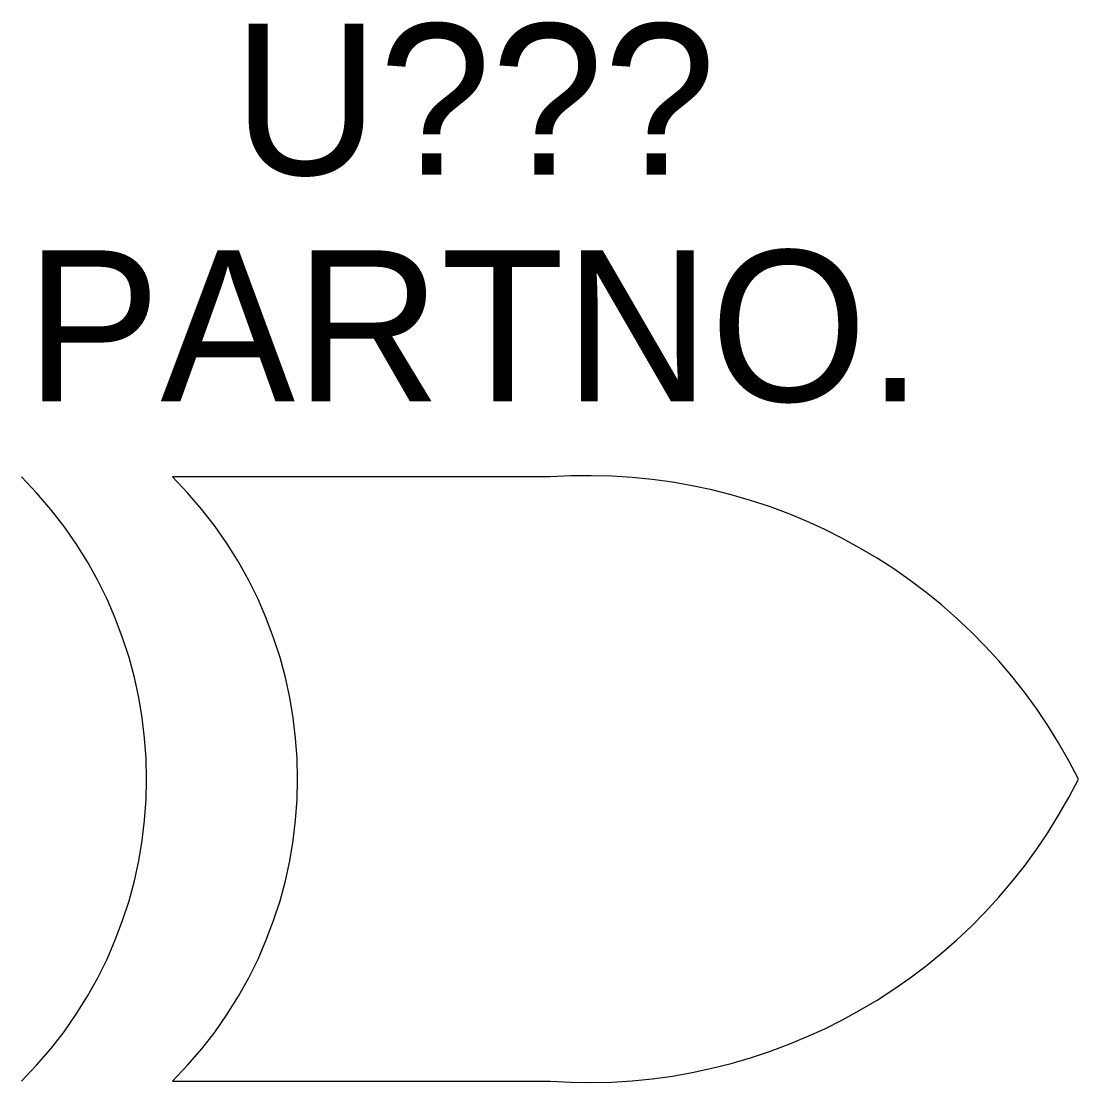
# Model space of a CAD drawing. Extents: x 13 to 14.4, y 7.98 to 9.4.
import ezdxf
from ezdxf.enums import TextEntityAlignment as Align

# ---------------------------------------------------------------- set-up
doc = ezdxf.new("R2010")
doc.units = 0
doc.layers.add('1', color=7, linetype='CONTINUOUS')
doc.layers.add('2', color=2, linetype='CONTINUOUS')

# ---------------------------------------------------------------- blocks, each defined once
blk = doc.blocks.new('XOR')
at = {"layer": '2', "color": 0}
for p, q in [((-0.7, 0.4), (-1.2, 0.4)), ((-1.2, -0.4), (-0.7, -0.4))]:
    blk.add_line(p, q, dxfattribs=at)
for centre, radius, start, end in [((-1.8, 0), 0.5657, 315, 45), ((-1.6, 0), 0.5657, 315, 45), ((-0.65, -0.325), 0.7267, 26.5651, 93.9452), ((-0.65, 0.325), 0.7267, 266.0548, 333.4349)]:
    blk.add_arc(centre, radius, start, end, dxfattribs=at)

msp = doc.modelspace()

# ---------------------------------------------------------------- block references
at = {"layer": '1', "color": 0}
msp.add_blockref('XOR', (14.4, 8.4), dxfattribs=at)

# ---------------------------------------------------------------- texts
for tag, text, p in [('U???', 'U???', (13.6, 9.2)), ('PARTNO.', '0000000', (13.6, 8.9))]:
    msp.add_attdef(tag, text=text, height=0.2, dxfattribs=at).set_placement(p, align=Align.CENTER)

doc.saveas('drawing.dxf')
